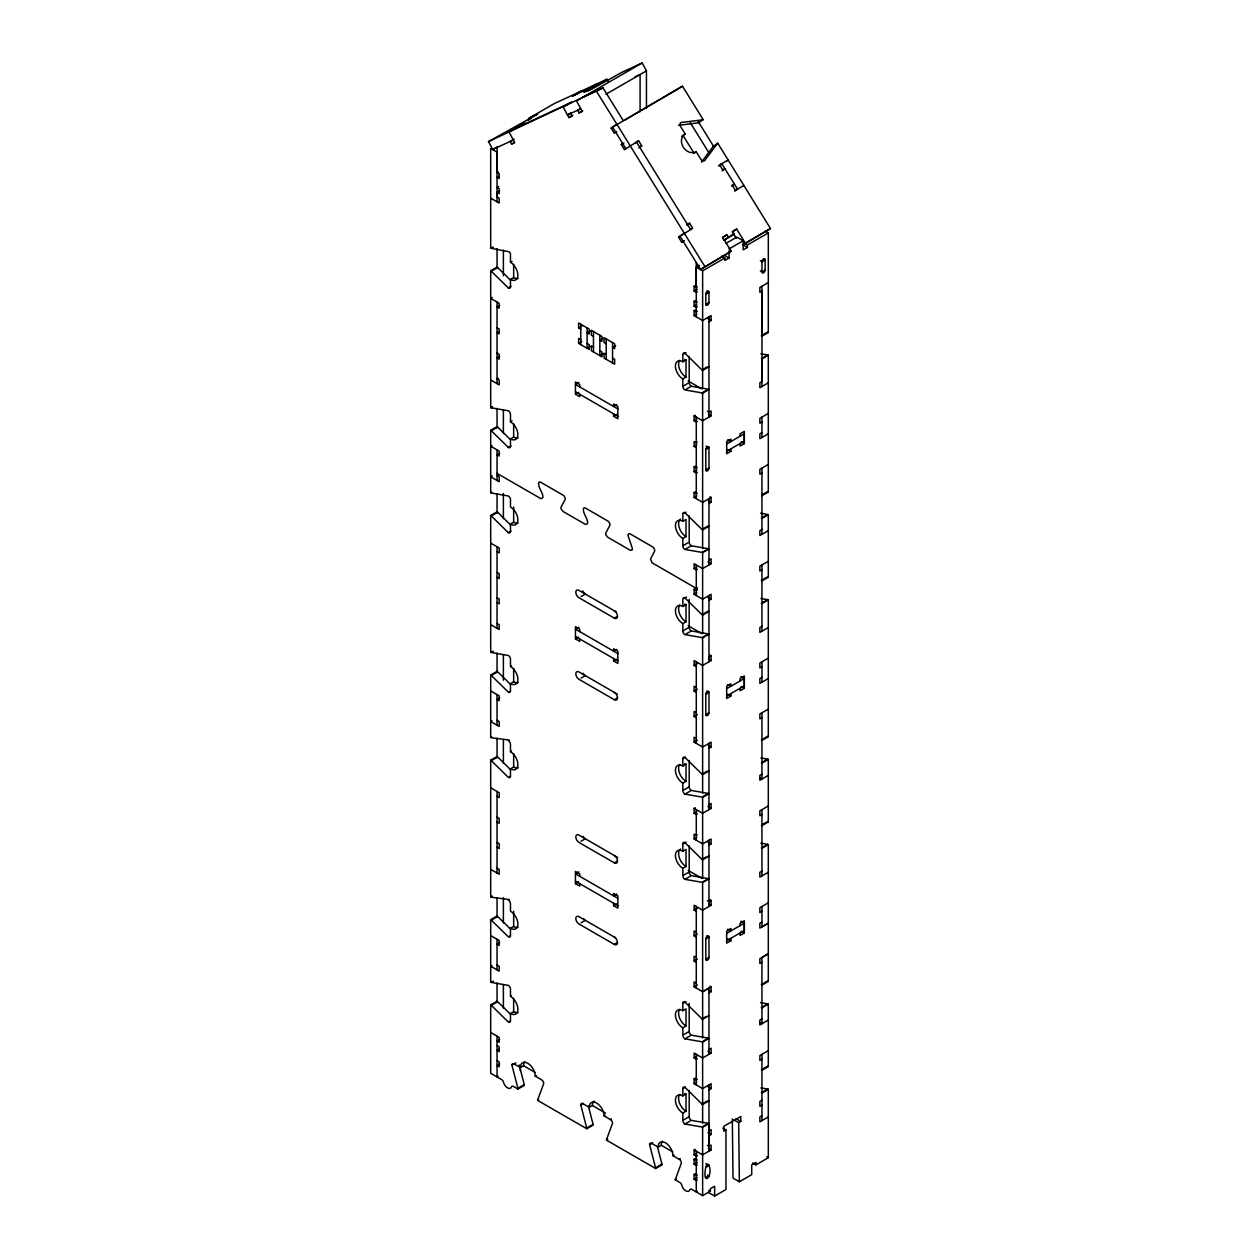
<?xml version="1.0" encoding="UTF-8"?>
<svg xmlns="http://www.w3.org/2000/svg" width="1259" height="1259" viewBox="0 0 1259 1259"><rect width="100%" height="100%" fill="white"/><g stroke="black" fill="none" stroke-linecap="round" stroke-linejoin="round"><path stroke-width="1.5" d="M519.18 1064.941L524.248 1084.613A2.99 1.731 60 0 1 524.342 1085.368L517.984 1089.035L513.515 1086.454A2.99 1.731 60 0 0 511.815 1086.454L510.918 1087.886A5.996 3.462 60 0 1 504.119 1083.952L503.222 1081.497A2.99 1.731 60 0 0 501.523 1079.53L490.68 1073.266L490.695 1004.887L497.053 1001.22A2.99 1.731 60 0 1 497.667 1001.676L510.446 1014.219M499.697 190.896L497.053 192.438L497.053 196.923L499.178 198.135L499.178 203.029L490.68 198.135M498.627 176.417L497.037 177.33L499.178 178.558L499.178 173.663L497.053 172.452L497.053 147.492M696.258 1157.194L697.313 1155.463M708.99 600.417L711.099 599.19L711.099 594.295L702.616 599.174L694.134 594.279L694.134 589.385L696.258 590.613L697.313 587.764M697.329 291.742L696.274 292.356L694.134 291.128L694.134 286.234L696.258 287.461L696.258 262.502M708.974 1151.182L708.974 1123.563L702.616 1127.246L702.632 1195.641L710.406 1191.156L710.406 1188.716L714.64 1186.261L714.64 1196.05L708.282 1192.383M761.947 386.497L761.947 358.894L768.305 355.211L768.305 492.001L761.947 495.668M765.142 231.074L768.32 232.915L768.305 332.502L761.947 336.169L761.963 286.249M696.258 588.378L652.068 562.789L650.51 559.027L654.507 551.458A2.99 1.731 60 0 0 652.603 546.847L630.208 533.926A2.99 1.731 60 0 0 628.288 536.318L632.144 547.854A2.99 1.731 60 0 1 632.018 550.136L630.224 550.246L607.829 537.325L606.035 535.154A2.99 1.731 60 0 1 605.925 532.714L609.765 525.617A2.99 1.731 60 0 0 607.845 521.021L585.451 508.085A2.99 1.731 60 0 0 583.547 510.493C582.634 513.043 591.746 524.562 585.466 524.421L563.088 511.484L561.294 509.313A2.99 1.731 60 0 1 561.168 506.889L565.008 499.792A2.99 1.731 60 0 0 563.103 495.18L540.709 482.26A2.99 1.731 60 0 0 538.789 484.652C537.892 487.202 547.004 498.737 540.725 498.58L497.053 473.368M705.795 1167.282L708.974 1165.456C713.601 1176.724 701.751 1187.253 705.795 1167.282A2.25 1.29 -60 0 1 707.401 1164.544A2.25 1.29 -60 0 1 708.99 1165.456L705.811 1163.631M657.45 1146.744L661.919 1164.103A2.99 1.731 60 0 1 662.014 1164.843L655.656 1168.525L606.492 1140.135A2.99 1.731 60 0 1 606.57 1139.489L612.551 1123.248A2.99 1.731 60 0 0 610.426 1119.566L604.068 1115.899A10.497 6.059 60 0 0 596.656 1103.057A10.497 6.059 60 0 0 589.243 1107.338L582.886 1103.671A2.99 1.731 60 0 0 580.761 1104.883L586.725 1128.033A2.99 1.731 60 0 1 586.82 1128.772L593.178 1125.105A2.99 1.731 60 0 0 593.083 1124.35L588.394 1106.173M702.632 1195.641L691.789 1189.377A2.99 1.731 60 0 0 689.79 1189.865A5.996 3.462 60 0 1 685.793 1190.809A5.996 3.462 60 0 1 681.796 1185.238A2.99 1.731 60 0 0 679.797 1182.453L675.328 1179.872A2.99 1.731 60 0 1 675.422 1179.227L681.387 1162.986A2.99 1.731 60 0 0 679.262 1159.319L672.904 1155.636A10.497 6.059 60 0 0 665.492 1142.794A10.497 6.059 60 0 0 658.079 1147.075L651.721 1143.408A2.99 1.731 60 0 0 649.597 1144.636L655.561 1167.77A2.99 1.731 60 0 1 655.656 1168.525M701.499 162.175L712.972 146.705A2.99 2.439 54.8 0 1 713.507 146.249L717.772 143.243L770.508 228.54L742.747 245.096M678.522 125.302L698.226 122.847A3.006 2.439 54.8 0 0 698.887 122.611L703.152 119.605L682.488 86.21L612.551 127.143L625.849 148.656M687.445 224.432L689.57 223.205L692.718 228.304L679.986 236.188L700.555 269.457L731.196 251.233L722.54 237.211L726.773 234.772L728.347 237.322L724.098 240.312L722.524 237.778L726.773 234.772M616.753 131.613L614.282 133.234L611.134 128.135L616.8 124.137M682.488 86.21L624.338 120.329M638.895 147.854L641.728 145.855L638.581 140.772L624.433 149.664L621.285 144.565L622.701 143.557M635.748 142.771L638.581 140.772M681.78 136.365A10.497 8.545 54.8 0 1 683.039 135.437L685.164 133.926L680.442 126.293A2.99 2.439 54.8 0 1 680.977 122.516L702.475 119.857A2.99 2.439 55.1 0 0 703.152 119.605M717.772 143.243A3.006 2.439 54.7 0 0 717.221 143.699L704.599 160.727A2.99 2.439 54.8 0 1 700.917 159.405L696.196 151.757L694.055 153.252L683.039 135.437M718.936 165.669L721.769 163.67L737.522 189.149L734.689 191.148M726.711 161.01L728.127 160.003L719.644 164.898L722.808 169.996L724.916 168.769L722.084 170.768M731.526 186.049L734.375 184.05L732.25 185.278L735.398 190.361L743.88 185.466M686.722 225.204L689.57 223.205M684.361 240.752L681.717 242.279L678.57 237.196L684.235 233.183M681.717 242.279L683.133 241.287M742.495 245.064L745.328 243.066L736.657 229.059L732.408 232.065L736.263 238.281M736.657 229.059L732.423 231.514L733.997 234.048L724.098 240.312M700.555 269.457L731.196 251.233M513.326 139.969L492.741 149.475L488.492 141.575L537.672 114.176L529 118.189L554.18 103.647L606.932 79.254L607.987 81.237M517.103 126.561L524.956 122.029M528.088 120.219L531.235 118.409M517.543 127.159L509.061 132.053L514.742 142.613L511.595 144.061L510.178 141.433L514.144 139.135M518.582 126.939L520.691 125.711M576.055 94.079L580.824 91.325L572.341 96.219L577.613 93.544M587.056 89.169L584.931 90.396L596.561 84.054M566.408 104.812L568.533 103.6M646.449 108.085L646.449 70.866L642.2 62.95L576.512 100.877L582.177 111.421L579.03 112.885L577.613 110.241L580.257 108.715M492.741 149.475L497.698 146.626M488.492 141.575L603.014 87.894L623.158 120.471M511.595 144.061L514.239 142.535M570.846 112.98L567.447 114.947L580.761 108.793M606.02 94.205L646.449 70.866M515.419 128.387L571.68 102.136L563.198 107.031L568.879 117.575L572.845 115.277M579.03 112.885L582.744 110.745M497.053 172.452L498.108 171.838M498.627 186.615L497.037 187.528L499.178 188.756L499.178 193.65L497.053 192.438M611.134 128.135L613.778 126.608M621.285 144.565L623.929 143.038M639.619 147.083L641.728 145.855M497.037 201.802L497.037 152.134L490.68 148.468L490.695 248.086L491.75 247.472M490.695 248.086A2.99 1.731 60 0 0 491.309 248.322L493.418 247.11M510.446 439.627L497.667 427.084A2.99 1.731 60 0 0 497.053 426.628L490.695 430.295A2.99 1.731 60 0 1 491.309 430.751L508.353 447.48A2.99 1.731 60 0 0 510.477 446.268L510.477 438.919A10.497 6.059 60 0 0 517.89 434.638A10.497 6.059 60 0 0 510.477 421.796L510.477 414.447A2.99 1.731 60 0 0 508.353 410.78L491.309 407.822A2.99 1.731 60 0 1 490.695 407.586L490.695 270.795L497.053 267.128A2.99 1.731 60 0 1 497.667 267.585L510.446 280.127M492.363 270.638L497.667 267.585M490.695 270.795A2.99 1.731 60 0 1 491.309 271.252L508.353 287.981A2.99 1.731 60 0 0 510.477 286.769L510.477 279.419A10.497 6.059 60 0 0 517.89 275.139A10.497 6.059 60 0 0 510.477 262.297L512.067 261.368M510.477 279.419L513.656 277.594A10.497 6.059 60 0 0 518.204 278.412M718.795 165.936L722.461 164M492.285 297.486L490.695 298.399L499.178 303.293L499.178 308.187L497.053 306.976L499.697 305.433M508.353 287.981L510.997 286.454M498.108 332.046L497.053 332.659L499.178 333.887L499.178 328.992L497.053 327.765M678.57 237.196L679.624 236.582M499.697 356.423L497.053 357.949L499.178 359.177L499.178 354.283L497.053 353.055M728.347 237.322L733.997 234.048M590.298 330.96L587.119 332.785L589.243 334.013L589.243 329.118L578.636 322.996L578.636 327.891L581.815 326.065M725.845 243.443L736.83 237.101L743.188 240.768L743.188 249.864L747.421 247.425L747.421 244.97L768.32 232.915M498.108 378.141L497.053 378.754L499.178 379.966L499.178 384.861L490.68 379.966M696.274 316.827L696.274 267.16L699.437 265.334M729.055 248.936L743.188 240.768M745.328 243.066L770.508 228.54M696.274 267.16L702.632 270.842L724.822 258.032L724.822 260.471L729.055 258.032L729.055 250.746M580.761 339.725L578.636 338.498L578.636 343.392L581.815 341.551M603.014 338.293L599.835 340.135L601.944 341.346L601.944 336.452L591.352 330.346L591.352 335.24L593.477 336.452M694.134 286.234L695.188 285.62M590.502 346.335L587.119 348.287L587.119 327.891M696.258 287.461L697.313 286.847M490.695 407.586L492.285 406.657M491.309 407.822L492.363 407.224M694.134 291.128L697.313 289.287M615.73 345.643L612.551 347.468L614.66 348.696L614.66 343.801L604.068 337.68L604.068 342.574L606.193 343.801M705.795 294.181L708.959 292.356A2.25 1.29 -60 0 0 707.401 291.333A2.25 1.29 -60 0 0 705.811 294.087L705.795 304.379A2.25 1.29 -60 0 0 707.401 305.197A2.25 1.29 -60 0 0 708.99 302.443M761.963 261.778L765.142 259.936A2.25 1.29 -60 0 0 763.552 258.913A2.25 1.29 -60 0 0 761.963 261.667L761.963 271.975L765.142 270.134L765.142 259.826L763.552 259.024M603.218 353.669L599.835 355.62L599.835 335.24M697.313 306.818L696.258 307.432L694.134 306.22L694.134 301.326L695.188 300.712M697.329 301.94L696.274 302.553L694.134 301.326M694.134 306.22L696.778 304.678M708.99 321.722L711.099 320.494L711.099 315.6L702.616 320.494L694.134 315.6L694.134 310.705L695.188 310.092M705.795 304.379L708.959 302.538L708.99 292.245L706.85 291.128M697.313 311.319L696.258 311.917L694.134 310.705M492.363 430.137L497.667 427.084M510.477 421.796L512.067 420.884M694.134 315.6L696.778 314.058M578.857 382.5L575.457 384.451L617.839 408.923M768.32 282.567L759.854 287.461L759.854 292.356L761.963 291.144L761.963 381.619L759.854 382.83L759.854 387.725L768.32 382.83M579.707 386.906L579.707 384.451L575.457 382.012L575.457 394.24L578.636 392.415M491.97 445.513L490.695 446.237L499.178 451.131L499.178 456.026L497.053 454.814L499.697 453.271M510.477 438.919L513.656 437.093A10.497 6.059 60 0 0 518.204 437.912M508.353 447.48L511.012 445.954M683.889 353.842L686.013 352.63M682.834 378.928A10.497 6.059 60 0 1 675.406 366.086A10.497 6.059 60 0 1 682.834 361.805L686.013 359.964L686.013 377.102L682.834 378.928L682.834 386.277A2.99 1.731 60 0 0 684.943 389.944L702.003 392.902A3.006 1.731 60 0 1 702.616 393.138L708.974 389.472A3.006 1.731 60 0 0 708.361 389.22L691.301 386.277L686.013 389.33M492.285 475.918L490.695 476.831L499.178 481.725L499.178 476.831L497.053 475.603L498.108 474.989M616.784 404.643L613.605 406.484L613.605 404.029L617.839 406.484L617.839 418.712L613.605 416.273L613.605 413.818M613.605 416.273L616.784 414.431M703.057 369.359L707.306 366.92M762.403 335.114L766.637 332.659M490.695 430.295L490.695 492.773L491.75 492.175M708.974 366.762L702.616 370.429A2.99 1.731 60 0 1 702.003 369.973L684.943 353.244A2.99 1.731 60 0 0 682.834 354.456L682.834 361.805M682.834 386.277L688.122 383.208M702.003 392.902L707.306 389.834M762.403 358.028L767.691 354.975A3.006 1.731 60 0 1 768.305 355.211M509.423 691.569L510.477 690.955L510.477 683.621A10.497 6.059 60 0 0 517.89 679.341A10.497 6.059 60 0 0 510.477 666.499L510.477 659.149A2.99 1.731 60 0 0 508.353 655.483L491.309 652.524A2.99 1.731 60 0 1 490.695 652.272L490.695 515.498L497.053 511.831A2.99 1.731 60 0 1 497.667 512.271L510.446 524.83M492.363 515.34L497.667 512.271M697.313 421.372L696.258 421.97L694.134 420.758L694.134 415.863L695.188 415.25M490.695 515.498A2.99 1.731 60 0 1 491.309 515.954L508.353 532.683A2.99 1.731 60 0 0 510.477 531.455L510.477 524.122L513.656 522.28A10.497 6.059 60 0 0 518.204 523.114M694.134 420.758L696.778 419.231M508.353 532.683L511.012 531.156M707.401 411.284L708.99 412.197L711.099 410.969L711.099 415.863L702.616 420.758L694.134 415.863M697.313 442.161L696.258 442.775L694.134 441.547L694.134 446.441L696.258 447.669M694.134 446.441L696.778 444.915M705.795 449.51L708.974 447.669L708.99 468.08A2.25 1.29 -60 0 1 707.401 470.819A2.25 1.29 -60 0 1 705.811 469.906L705.795 449.51A2.25 1.29 -60 0 1 707.401 446.756A2.25 1.29 -60 0 1 708.99 447.685L706.157 446.048M768.32 413.424L759.854 418.318L759.854 423.213L761.963 421.985M726.632 444.002L744.289 433.804L744.289 441.138L726.632 451.336M697.313 472.345L696.258 472.959L694.134 471.732L694.134 466.837L695.188 466.223M697.313 467.451L696.258 468.065L694.134 466.837M694.134 471.732L696.778 470.205M761.963 432.592L759.854 433.82L759.854 438.714L768.32 433.82M730.897 448.896L730.897 451.336L726.663 453.791L726.663 441.563L730.897 439.108L730.897 441.563L727.718 439.721M740.087 436.259L740.087 433.804L744.321 431.365L744.321 443.593L740.087 446.048L740.087 443.593M705.795 469.89L708.974 468.065M702.632 502.325L694.134 497.431L694.134 492.537L695.188 491.923M697.313 493.15L696.258 493.748L694.134 492.537M694.134 497.431L696.778 495.889M683.889 513.357L686.013 512.13M702.616 502.325L711.099 497.431L711.099 502.325L708.99 503.553M768.32 464.398L759.854 469.292L759.854 474.187L761.963 472.975M682.834 538.427A10.497 6.059 60 0 1 675.422 525.585A10.497 6.059 60 0 1 682.834 521.305L686.013 519.463L686.013 536.602L682.834 538.427L682.834 545.777A2.99 1.731 60 0 0 684.943 549.443L702.003 552.402A2.99 1.731 60 0 1 702.616 552.638L708.974 548.971A2.99 1.731 60 0 0 708.361 548.719L691.301 545.777L686.013 548.83M581.107 596.53L585.356 594.075A4.501 2.597 60 0 1 582.697 590.88M703.057 528.859L708.361 525.806A2.99 1.731 60 0 0 708.974 526.262L702.616 529.929A2.99 1.731 60 0 1 702.003 529.472L684.943 512.743A2.99 1.731 60 0 0 682.834 513.955L682.834 521.305M762.403 494.614L767.691 491.545A2.99 1.731 60 0 0 768.305 492.001M490.695 652.272L492.285 651.359M492.363 651.91L493.418 651.296M682.834 545.777L688.122 542.708M702.003 552.402L707.306 549.333M766.637 515.088L761.333 518.141A2.99 1.731 60 0 1 761.947 518.393L768.305 514.711L768.305 577.204L761.947 580.871A3.006 1.731 60 0 1 761.333 580.415M509.423 740.072L491.309 737.727A2.99 1.731 60 0 1 490.695 737.475L490.695 674.997L497.053 671.33A2.99 1.731 60 0 1 497.667 671.771L510.446 684.329M490.695 674.997A2.99 1.731 60 0 1 491.309 675.453L496.597 672.385M510.477 666.499L511.532 665.885M578.857 627.202L575.457 629.154L617.839 653.626M708.99 560.035L711.099 558.823L711.099 563.702L702.616 568.596L694.134 563.702L694.134 568.596L696.778 567.069M761.963 529.457L759.854 530.668L759.854 535.563L768.32 530.668M579.707 631.609L579.707 629.154L575.457 626.714L575.457 638.942L578.636 637.101M697.313 569.21L696.258 569.808L694.134 568.596M616.249 611.921L578.998 590.408A4.501 2.597 60 0 0 575.819 592.249A4.501 2.597 60 0 0 578.998 597.757L614.313 618.138L617.13 616.517M510.477 683.621L513.656 681.78A10.497 6.059 60 0 0 518.204 682.614M499.697 697.974L497.053 699.5L499.178 700.728L499.178 695.834L490.68 690.939M694.134 589.385L695.188 588.787M696.258 590.613L697.313 589.999M683.889 598.544L686.533 597.018M694.134 594.279L696.778 592.753M682.834 623.63A10.497 6.059 60 0 1 675.422 610.788A10.497 6.059 60 0 1 682.834 606.508L686.013 604.666L686.013 621.789L682.834 623.63L682.834 630.964A2.99 1.731 60 0 0 684.943 634.646L702.003 637.589A3.006 1.731 60 0 1 702.616 637.841L708.974 634.174A3.006 1.731 60 0 0 708.361 633.922L691.301 630.964L686.013 634.032M491.97 720.793L490.695 721.533L499.178 726.427L499.178 721.533L497.053 720.305M768.32 561.262L759.854 566.157L759.854 571.051L761.963 569.823M616.784 649.345L613.605 651.171L613.605 648.731L617.839 651.171L617.839 663.414L613.605 660.959L613.605 658.52M581.107 678.097L585.356 675.642A4.501 2.597 60 0 1 583.106 673.282M613.605 660.959L616.784 659.134M704.127 613.448L708.361 611.008M763.458 579.187L766.637 577.362M490.695 737.475L491.75 736.861M708.974 611.449L702.616 615.132A3.006 1.731 60 0 1 702.003 614.675L684.943 597.931A2.99 1.731 60 0 0 682.834 599.158L682.834 606.508M682.834 630.964L688.122 627.911M702.003 637.589L707.306 634.536M766.637 600.275L761.333 603.344A2.99 1.731 60 0 1 761.947 603.58L768.305 599.913L768.305 736.704L761.947 740.371A2.99 1.731 60 0 1 761.333 739.914M509.423 899.571L491.309 897.226A2.99 1.731 60 0 1 490.695 896.975L490.695 760.2L497.053 756.517A2.99 1.731 60 0 1 497.667 756.974L510.446 769.532M490.695 760.2A2.99 1.731 60 0 1 491.309 760.641L496.597 757.588M509.423 776.772L510.477 776.158L510.477 768.824A10.497 6.059 60 0 0 517.89 764.543A10.497 6.059 60 0 0 510.477 751.686L511.532 751.072M617.303 694.102L578.998 671.976A4.501 2.597 60 0 0 575.819 673.817A4.501 2.597 60 0 0 578.998 679.325L614.313 699.705L617.13 698.084M510.477 768.824L513.656 766.983A10.497 6.059 60 0 0 518.204 767.801M710.045 655.058L711.099 655.671L711.099 660.566L702.616 665.444L694.134 660.55L694.134 665.444L697.313 663.619M708.99 656.899L711.099 655.671M761.963 626.305L759.854 627.533L759.854 632.427L768.32 627.533M696.258 687.477L694.134 686.249L694.134 691.144L697.313 689.303M705.795 694.197L708.974 692.371L708.99 712.767A2.25 1.29 -60 0 1 707.401 715.521A2.25 1.29 -60 0 1 705.811 714.608L705.795 694.197A2.25 1.29 -60 0 1 707.401 691.459A2.25 1.29 -60 0 1 708.99 692.387L706.866 691.16M768.32 658.127L759.854 663.021L759.854 667.915L761.963 666.688M726.632 688.704L744.289 678.507L744.289 685.84L726.632 696.038M696.258 712.767L694.134 711.54L694.134 716.434L697.313 714.593M761.963 677.295L759.854 678.507L759.854 683.401L768.32 678.507M730.897 693.599L730.897 696.038L726.663 698.493L726.663 686.249L730.897 683.81L730.897 686.249L727.718 684.424M740.087 680.946L740.087 678.507L744.321 676.052L744.321 688.295L740.087 690.735L740.087 688.295M705.795 714.593L708.974 712.767M708.99 748.255L711.099 747.028L711.099 742.133L702.616 747.012L694.134 742.118L697.313 740.292M689.192 760.499L689.192 786.796A2.99 1.731 60 0 0 691.301 790.463L708.361 793.422A2.99 1.731 60 0 1 708.974 793.674L702.616 797.34A2.99 1.731 60 0 0 702.003 797.089L684.943 794.146A2.99 1.731 60 0 1 682.834 790.463L682.834 783.129A10.497 6.059 60 0 1 675.422 770.288A10.497 6.059 60 0 1 682.834 766.007L682.834 758.658L685.478 757.131M768.32 709.1L759.854 713.995L759.854 718.889L761.963 717.661M682.834 766.007L686.013 764.166L686.013 781.288L682.834 783.129M581.107 841.232L585.356 838.777A4.501 2.597 60 0 1 583.106 836.401M682.834 758.658A2.99 1.731 60 0 1 684.943 757.43L702.003 774.175L707.306 771.122M762.403 739.301L766.637 736.861M490.695 896.975L492.285 896.062M708.974 770.949L702.616 774.631A3.006 1.731 60 0 1 702.003 774.175M683.889 789.865L689.192 786.796M684.943 794.146L690.247 791.077M703.057 796.491L708.361 793.422M762.403 762.23L767.691 759.161A2.99 1.731 60 0 1 768.305 759.413L768.305 821.891L761.947 825.574A2.99 1.731 60 0 1 761.49 825.243M509.423 1021.474L510.477 1020.86L510.477 1013.511A10.497 6.059 60 0 0 517.89 1009.23A10.497 6.059 60 0 0 510.477 996.388L510.477 989.055A2.99 1.731 60 0 0 508.353 985.372L491.309 982.429A2.99 1.731 60 0 1 490.695 982.177L490.695 919.699L497.053 916.017A2.99 1.731 60 0 1 497.667 916.473L510.446 929.032M768.305 759.413L761.947 763.08A2.99 1.731 60 0 0 761.333 762.844M490.695 919.699A2.99 1.731 60 0 1 491.309 920.14L496.597 917.087M578.857 871.889L575.457 873.856L617.839 898.328M697.313 813.896L696.258 814.51L694.134 813.283L694.134 808.388L695.188 807.79M694.134 813.283L696.778 811.756M708.99 804.737L711.099 803.51L711.099 808.404L702.616 813.283L694.134 808.388M761.963 774.143L759.854 775.371L759.854 780.265L768.32 775.371M579.707 876.295L579.707 873.856L575.457 871.401L575.457 883.645L578.636 881.804M617.728 857.473L578.998 835.11A4.501 2.597 60 0 0 575.819 836.952A4.501 2.597 60 0 0 578.998 842.444L614.313 862.84L617.13 861.203M509.423 936.271L510.477 935.657L510.477 928.324L513.656 926.482A10.497 6.059 60 0 0 518.204 927.301M499.697 942.676L497.053 944.203L499.178 945.43L499.178 940.536L490.68 935.626M697.313 834.701L696.258 835.315L694.134 834.087L694.134 838.982L702.632 843.892L711.099 838.998L711.099 843.892L708.99 845.119M689.192 845.686L689.192 871.999A2.99 1.731 60 0 0 691.301 875.666L708.361 878.625A2.99 1.731 60 0 1 708.974 878.876L702.616 882.543A2.99 1.731 60 0 0 702.003 882.291L684.943 879.333A2.99 1.731 60 0 1 682.834 875.666L682.834 868.332A10.497 6.059 60 0 1 675.422 855.475A10.497 6.059 60 0 1 682.834 851.194L682.834 843.86L686.013 842.019M694.134 838.982L696.778 837.455M682.834 851.194L686.013 849.369L686.013 866.491L682.834 868.332M491.97 965.496L490.695 966.235L499.178 971.114L499.178 966.235L497.053 965.008M768.32 805.965L759.854 810.859L759.854 815.753L761.963 814.526M616.784 894.047L613.605 895.873L613.605 893.434L617.839 895.873L617.839 908.117L613.605 905.662L613.605 903.222M581.107 922.8L585.356 920.345A4.501 2.597 60 0 1 583.609 918.74M613.605 905.662L616.784 903.836M682.834 843.86A2.99 1.731 60 0 1 684.943 842.633L702.003 859.378L704.647 857.835M705.182 857.536L706.236 856.923M762.403 824.503L766.637 822.064M490.695 982.177L491.75 981.564M492.363 981.815L493.418 981.202M683.889 875.052L689.192 871.999M684.943 879.333L690.247 876.28M703.057 881.678L708.361 878.625M762.403 847.417L767.691 844.364A2.99 1.731 60 0 1 768.305 844.616L768.305 981.39L761.947 985.073A2.99 1.731 60 0 1 761.333 984.617L765.315 982.319M768.305 844.616L761.947 848.283A2.99 1.731 60 0 0 761.333 848.031M490.695 1004.887A2.99 1.731 60 0 1 491.309 1005.343L496.597 1002.29M510.477 996.388L511.532 995.775M615.62 937.829L578.998 916.678A4.501 2.597 60 0 0 575.819 918.503A4.501 2.597 60 0 0 578.998 924.012L614.313 944.407L617.13 942.771M510.477 1013.511L513.656 1011.685A10.497 6.059 60 0 0 518.204 1012.504M710.045 899.76L711.099 900.374L711.099 905.268L702.616 910.147L694.134 905.252L694.134 910.147L697.313 908.321M711.099 900.374L708.99 901.601L707.401 900.673M761.963 871.008L759.854 872.235L759.854 877.13L768.32 872.235M499.697 1039.541L497.053 1041.067L499.178 1042.295L499.178 1037.4L490.68 1032.49M696.258 932.179L694.134 930.952L694.134 935.846L697.313 934.005M499.146 1049.203L497.037 1050.431L499.178 1051.674L499.178 1046.78L497.053 1045.552M705.795 938.899L708.974 937.074L708.99 957.469A2.25 1.29 -60 0 1 707.401 960.224A2.25 1.29 -60 0 1 705.811 959.311L705.795 938.899A2.25 1.29 -60 0 1 707.401 936.161A2.25 1.29 -60 0 1 708.99 937.074L706.866 935.862M768.32 902.813L759.854 907.708L759.854 912.602L761.963 911.39M499.697 1064.012L497.053 1065.539L499.178 1066.751L499.178 1061.856L497.037 1060.629M726.632 933.391L744.289 923.193L744.289 930.543L726.632 940.741M517.984 1089.035A2.99 1.731 60 0 0 517.89 1088.28L511.925 1065.145L515.891 1062.848M696.258 957.454L694.134 956.242L694.134 961.121L697.313 959.295M761.963 921.981L759.854 923.209L759.854 928.103L768.32 923.209L761.947 926.876L761.947 906.48M730.897 938.285L730.897 940.741L726.663 943.18L726.663 930.952L730.897 928.497L730.897 930.952L727.718 929.111M740.087 925.648L740.087 923.209L744.321 920.754L744.321 932.998L740.087 935.437L740.087 932.998M498.108 1076.335L497.053 1076.949L497.037 1036.157M705.795 959.295L708.974 957.454M511.925 1065.145A2.99 1.731 60 0 1 514.05 1063.918L520.392 1067.601L523.571 1065.759A10.497 6.059 60 0 1 524.783 1061.778M520.392 1067.601A10.497 6.059 60 0 1 527.82 1063.304A10.497 6.059 60 0 1 535.232 1076.162L536.287 1075.548M518.944 1087.666L524.248 1084.613M708.99 992.958L711.099 991.73L711.099 986.836L702.632 991.73L694.134 986.82L697.313 984.979M702.616 991.714L708.974 988.047L708.974 1054.318M768.305 953.787L761.947 957.454L761.947 1023.724L759.822 1022.513M689.192 1003.36L689.192 1031.499A2.99 1.731 60 0 0 691.301 1035.166L708.361 1038.124A2.99 1.731 60 0 1 708.974 1038.376L702.616 1042.043A2.99 1.731 60 0 0 702.003 1041.791L684.943 1038.832A2.99 1.731 60 0 1 682.834 1035.166L682.834 1027.832A10.497 6.059 60 0 1 675.422 1014.974A10.497 6.059 60 0 1 682.834 1010.694L682.834 1003.36L686.013 1001.519M768.32 953.803L759.854 958.697L759.854 963.591L761.963 962.364M682.834 1010.694L686.013 1008.868L686.013 1025.991L682.834 1027.832M586.82 1128.772L537.656 1100.397L538.71 1099.784M682.834 1003.36A2.99 1.731 60 0 1 684.943 1002.133L702.003 1018.877L706.236 1016.422M765.582 982.162L766.637 981.564M683.889 1034.552L689.192 1031.499M684.943 1038.832L690.247 1035.779M580.761 1104.883L583.405 1103.356M703.057 1041.177L708.361 1038.124M762.403 1006.917L767.691 1003.864A2.99 1.731 60 0 1 768.305 1004.115L768.305 1066.593L761.947 1070.26A2.99 1.731 60 0 1 761.333 1069.82M589.243 1107.338L592.407 1105.496A10.497 6.059 60 0 1 594.075 1101.058M768.305 1004.115L761.947 1007.782A2.99 1.731 60 0 0 761.333 1007.53M708.99 1049.439L711.099 1048.212L711.099 1053.106L702.616 1057.985L694.134 1053.091L694.134 1057.985L696.778 1056.458M761.963 1018.846L759.854 1020.073L759.854 1024.968L768.32 1020.073M697.313 1058.599L696.258 1059.212L694.134 1057.985M604.068 1115.899L605.123 1115.285M587.78 1127.419L593.083 1124.35M610.426 1119.566L611.481 1118.952M708.99 1089.806L711.099 1088.594L711.099 1083.7L702.616 1088.579L694.134 1083.684L694.134 1078.79L695.188 1078.176M697.313 1079.404L696.258 1080.017L694.134 1078.79M702.616 1127.246A2.99 1.731 60 0 0 702.003 1126.994L684.943 1124.035A2.99 1.731 60 0 1 682.834 1120.368L682.834 1113.019A10.497 6.059 60 0 1 675.422 1100.177A10.497 6.059 60 0 1 682.834 1095.897L682.834 1088.563L685.478 1087.021M694.134 1083.684L696.778 1082.158M606.57 1139.489L607.641 1138.876M606.492 1140.135L607.546 1139.521M682.834 1095.897L686.013 1094.055L686.013 1111.193L682.834 1113.019M768.32 1050.651L759.854 1055.546L759.854 1060.44L761.963 1059.228M682.834 1088.563A2.99 1.731 60 0 1 684.943 1087.335L702.003 1104.064L707.306 1101.011M762.403 1069.206L766.637 1066.751M708.974 1100.854L702.616 1104.521A2.99 1.731 60 0 1 702.003 1104.064M683.889 1119.755L689.192 1116.702L689.192 1090.388M649.597 1144.636L652.776 1142.794M684.943 1124.035L690.247 1120.982M658.079 1147.075L661.258 1145.249A10.497 6.059 60 0 1 662.454 1141.252M703.057 1126.38L708.361 1123.327A2.99 1.731 60 0 1 708.974 1123.563M762.403 1092.12L767.691 1089.066A2.99 1.731 60 0 1 768.305 1089.318L768.32 1157.713L755.967 1164.858L752.788 1163.017M768.305 1089.318L761.947 1092.985A2.99 1.731 60 0 0 761.333 1092.733M761.963 1100.209L759.854 1101.436L759.854 1106.331L761.963 1105.103M672.904 1155.636L673.958 1155.038M708.974 1084.912L708.99 1130.802L711.099 1129.575L711.099 1134.469L708.99 1135.697L708.99 1146.288L707.401 1145.375M656.631 1167.156L661.919 1164.103M714.64 1196.05L725.971 1189.503L725.971 1129.968L723.846 1131.18L723.846 1126.286L740.811 1116.513L740.811 1121.407L738.687 1122.619L733.918 1119.865M696.258 1156.077L694.134 1154.849L694.134 1149.955L695.188 1149.341M679.262 1159.319L680.316 1158.705M694.134 1154.849L696.778 1153.323M708.99 1146.288L711.099 1145.076L711.099 1149.971L702.616 1154.849L694.134 1149.955M761.963 1115.71L759.854 1116.938L759.854 1121.832L768.32 1116.938M697.329 1164.858L696.274 1165.456L694.134 1164.229L694.134 1159.334L695.188 1158.721M697.313 1159.948L696.258 1160.562L694.134 1159.334M694.134 1164.229L697.313 1162.387M675.422 1179.227L676.476 1178.613M675.328 1179.872L676.382 1179.274M697.313 1179.935L696.258 1180.549L694.134 1179.321L694.134 1174.427L695.188 1173.813M697.329 1175.04L696.274 1175.654L694.134 1174.427M694.134 1179.321L697.313 1177.48M705.795 1177.48L708.974 1175.654M697.313 1191.344L696.258 1191.958L696.274 1151.182M732.329 1118.952L733.006 1178.109L739.363 1181.776L751.717 1174.647L751.717 1164.858L755.967 1162.403L755.967 1164.858M606.932 79.254L583.735 92.19L589.59 90.333L621.553 72.503L642.2 62.95M574.466 95.007L590.203 87.721M582.87 97.211L603.014 87.894M634.788 76.988L640.091 74.533L640.091 111.752M568.879 117.575L572.027 116.127L570.61 113.483M491.309 248.322L509.124 251.784L510.462 253.421L510.477 262.297M760.877 353.795L767.691 354.975M760.593 513.231L767.691 514.475A2.99 1.731 60 0 1 768.305 514.711M760.877 598.481L767.691 599.662A2.99 1.731 60 0 1 768.305 599.913M760.877 757.981L767.691 759.161M760.877 843.184L767.691 844.364M760.593 1002.636L767.691 1003.864M760.877 1087.886L767.691 1089.066M708.361 1123.327L691.301 1120.368A2.99 1.731 60 0 1 689.192 1116.702M744.242 243.144L747.421 244.97M742.653 244.671L747.421 247.425M760.373 260.739L761.963 261.667M760.373 270.937L761.963 271.865A2.25 1.29 -60 0 0 763.552 272.778A2.25 1.29 -60 0 0 765.142 270.024M724.287 255.278L729.055 258.032M721.643 256.191L724.822 258.032M707.92 318.669L711.099 320.494M688.154 381.005L701.641 388.795M578.636 327.891L580.761 329.118M587.119 343.392L589.243 344.62L589.243 349.514L578.636 343.392M593.477 347.059L591.352 345.847L591.352 350.726L601.944 356.848L601.944 351.953L599.835 350.726M606.193 354.409L604.068 353.181L604.068 358.075L614.66 364.197L614.66 359.303L612.551 358.075M708.455 414.337L711.099 415.863M741.142 441.752L744.321 443.593M727.718 449.51L730.897 451.336M575.457 391.801L617.839 416.273M575.457 394.24L579.707 396.695L579.707 394.24M710.045 496.817L711.099 497.431M708.455 500.799L711.099 502.325M707.92 561.876L711.099 563.702M707.92 597.348L711.099 599.19M688.154 625.707L701.641 633.497M740.89 676.539L744.289 678.507M708.455 659.039L711.099 660.566M741.142 686.454L744.321 688.295M490.68 543.085L499.178 547.995L499.178 552.89L497.053 551.662M694.134 665.444L696.258 666.672M727.718 694.213L730.897 696.038M497.053 572.467L499.178 573.695L499.178 578.589L497.053 577.362M694.134 691.144L696.258 692.371M575.457 636.503L617.839 660.959M575.457 638.942L579.707 641.398L579.707 638.942M497.053 597.757L499.178 598.969L499.178 603.864L497.053 602.652M694.134 716.434L696.258 717.646M497.053 623.441L499.178 624.669L499.178 629.563L490.68 624.653M696.258 738.451L694.134 737.223L694.134 742.118M708.455 745.501L711.099 747.028M759.822 777.81L761.947 779.038L761.947 712.767M707.92 806.578L711.099 808.404M707.92 842.051L711.099 843.892M688.154 870.41L701.641 878.184M740.89 921.242L744.289 923.193M708.455 903.742L711.099 905.268M741.142 931.156L744.321 932.998M490.68 787.788L499.178 792.698L499.178 797.592L497.053 796.365M694.134 910.147L696.258 911.374M727.718 938.899L730.897 940.741M497.053 817.17L499.178 818.381L499.178 823.276L497.053 822.064M694.134 935.846L696.258 937.074M575.457 881.19L617.839 905.662M575.457 883.645L579.707 886.084L579.707 883.645M497.053 842.444L499.178 843.672L499.178 848.566L497.053 847.338M694.134 961.121L696.258 962.348M710.045 986.222L711.099 986.836M497.053 868.143L499.178 869.371L499.178 874.265L490.68 869.355M696.258 983.153L694.134 981.926L694.134 986.82M708.455 990.204L711.099 991.73M707.92 1051.265L711.099 1053.106M707.92 1086.753L711.099 1088.594M736.043 1118.653L740.811 1121.407M722.792 1128.127L725.971 1129.968M766.731 1156.801L768.32 1157.713M707.92 1132.628L711.099 1134.469M708.455 1148.428L711.099 1149.971M523.571 1065.759L535.122 1072.416M592.407 1105.496L605.595 1113.113M661.258 1145.249L672.794 1151.906M707.401 1175.04L708.99 1175.953M535.232 1076.162L541.59 1079.829A2.99 1.731 60 0 1 543.715 1083.495L537.735 1099.752A2.99 1.731 60 0 0 537.656 1100.397M708.817 1190.243L710.406 1191.156M491.309 675.453L508.353 692.182A2.99 1.731 60 0 0 510.477 690.955M491.309 760.641L508.353 777.385A2.99 1.731 60 0 0 510.477 776.158M491.309 920.14L508.353 936.885A2.99 1.731 60 0 0 510.477 935.657M491.309 1005.343L508.353 1022.088A2.99 1.731 60 0 0 510.477 1020.86M698.115 121.352L713.648 146.469M690.089 122.328L709.305 153.409M636.456 141.984L690.593 229.516M596.656 91.561L704.82 266.467M739.363 1181.776L738.687 1122.619M761.947 417.091L761.947 437.471M761.947 468.065L761.947 534.335M761.947 564.929L761.947 631.2M761.947 661.778L761.947 682.173M761.947 809.616L761.947 875.886M761.947 1054.318L761.947 1120.589M708.959 316.812L708.974 417.075M708.974 498.643L708.974 564.913M708.974 595.507L708.974 661.778M708.974 743.345L708.974 809.616M708.974 840.209L708.974 906.48M702.632 270.842L702.632 388.858M702.616 393.138L702.632 548.578M702.616 552.638L702.632 633.749M702.616 637.841L702.632 793.28M702.616 797.34L702.632 878.452M702.616 882.543L702.632 1037.967M702.616 1042.043L702.632 1123.217M696.274 417.091L696.274 498.658M696.274 564.929L696.274 595.523M696.274 661.793L696.274 743.361M696.274 809.631L696.274 840.225M696.274 906.496L696.274 988.063M696.274 1054.334L696.274 1084.912M689.192 356.407L689.192 382.594A2.99 1.731 60 0 0 691.301 386.277M689.192 515.907L689.192 542.11A2.99 1.731 60 0 0 691.301 545.777M689.192 599.237L689.192 627.297A2.99 1.731 60 0 0 691.301 630.964M612.551 342.574L612.551 362.97M606.193 338.907L606.193 359.303M593.477 331.573L593.477 351.953M580.761 324.224L580.761 344.62M520.376 1066.971L520.376 1070.811M513.656 264.264L513.656 277.594M513.656 423.764L513.656 437.093M513.656 507.062L513.656 522.28M513.656 668.466L513.656 681.78M513.656 753.653L513.656 766.983M513.656 911.264L513.656 926.482M513.656 998.356L513.656 1011.685M510.477 751.686L510.477 744.352A2.99 1.731 60 0 0 508.353 740.685M503.395 250.226L503.395 275.8M503.395 410.182L503.395 433.552M503.395 493.402L503.395 518.724M503.395 654.869L503.395 680.19M503.395 740.04L503.395 763.426M503.395 897.62L503.395 922.941M503.395 984.774L503.395 1008.191M497.037 248.527L497.037 268.198M497.037 302.066L497.037 383.633M497.037 408.451L497.037 427.934M497.037 449.904L497.037 480.497M497.037 493.622L497.037 513.105M497.037 546.768L497.037 628.335M497.037 653.153L497.037 672.621M497.037 694.606L497.037 725.184M497.037 738.325L497.037 757.808M497.037 791.455L497.037 873.022M497.037 897.856L497.037 917.323M497.037 939.293L497.037 969.886M497.037 983.059L497.037 1002.573M686.013 377.102A10.497 6.059 60 0 1 679.482 368.84A10.497 6.059 60 0 1 679.797 360.263M684.786 359.382A10.497 6.059 60 0 1 686.013 359.964M686.013 536.602A10.497 6.059 60 0 1 679.215 527.552A10.497 6.059 60 0 1 680.552 519.086M490.695 492.773A3.006 1.731 60 0 0 491.309 493.024L508.353 495.983A2.99 1.731 60 0 1 510.477 499.65L510.477 506.999A10.497 6.059 60 0 1 517.89 519.841A10.497 6.059 60 0 1 510.477 524.122M686.013 621.789A10.497 6.059 60 0 1 679.482 613.542A10.497 6.059 60 0 1 679.797 604.965M684.786 604.084A10.497 6.059 60 0 1 686.013 604.666M614.313 855.506A4.501 2.597 60 0 1 617.492 861.014A4.501 2.597 60 0 1 614.313 862.84M614.313 937.074A4.501 2.597 60 0 1 617.492 942.566A4.501 2.597 60 0 1 614.313 944.407M508.353 900.185A2.99 1.731 60 0 1 510.477 903.852L510.477 911.186A10.497 6.059 60 0 1 517.89 924.043A10.497 6.059 60 0 1 510.477 928.324M702.003 1018.877A2.99 1.731 60 0 0 702.616 1019.318L708.974 1015.651A2.99 1.731 60 0 1 708.502 1015.336M686.013 1111.193A10.497 6.059 60 0 1 679.482 1102.931A10.497 6.059 60 0 1 679.797 1094.354M684.786 1093.473A10.497 6.059 60 0 1 686.013 1094.055M686.013 1025.991A10.497 6.059 60 0 1 679.482 1017.744A10.497 6.059 60 0 1 679.797 1009.151M702.003 859.378A2.99 1.731 60 0 0 702.616 859.818L708.974 856.151A2.99 1.731 60 0 1 708.361 855.695M686.013 866.491A10.497 6.059 60 0 1 679.215 857.442A10.497 6.059 60 0 1 680.552 848.975M686.013 781.288A10.497 6.059 60 0 1 679.482 773.042A10.497 6.059 60 0 1 679.797 764.465M684.786 763.583A10.497 6.059 60 0 1 686.013 764.166M614.313 610.804A4.501 2.597 60 0 1 617.492 616.312A4.501 2.597 60 0 1 614.313 618.138M614.313 692.371A4.501 2.597 60 0 1 617.492 697.879A4.501 2.597 60 0 1 614.313 699.705M696.196 151.757A10.497 8.545 54.8 0 1 683.259 147.13A10.497 8.545 54.8 0 1 685.164 133.926M768.305 577.204A3.006 1.731 60 0 1 767.691 576.748M768.305 736.704A2.99 1.731 60 0 1 767.691 736.247M768.305 821.891A2.99 1.731 60 0 1 767.691 821.45M768.305 981.39A2.99 1.731 60 0 1 767.691 980.95M768.305 1066.593A2.99 1.731 60 0 1 767.691 1066.137M761.333 358.642A3.006 1.731 60 0 1 761.947 358.894M761.947 336.169A2.99 1.731 60 0 1 761.333 335.712M768.305 332.502A2.99 1.731 60 0 1 767.691 332.046"/></g></svg>
